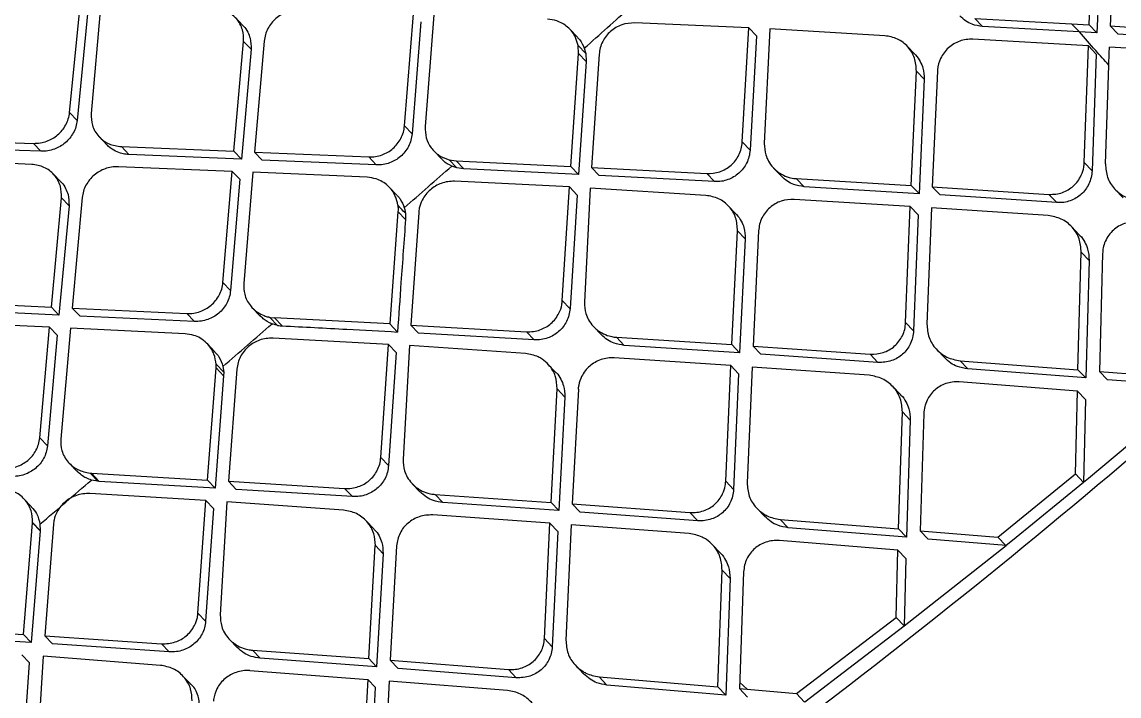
# Model space of a CAD drawing. Extents: x 832 to 912, y 781 to 934.
# Drawn here: x 898.583 to 900.216, y 807.597 to 808.6 of the extents above; entities that cross this region are included whole.
import ezdxf

# ---------------------------------------------------------------- set-up
doc = ezdxf.new("R2010")
doc.units = 0
doc.header["$MEASUREMENT"] = 0
doc.layers.add('1', color=4, linetype='Continuous')

# ---------------------------------------------------------------- blocks, each defined once
blk = doc.blocks.new('2026 SOVEREIGN HL')
at = {"layer": '1', "color": 3, "linetype": 'Continuous', "lineweight": 25}
for p, q in [((68.4425, 11.5015), (68.4495, 11.6726)), ((68.4806, 11.6727), (68.4738, 11.4996)), ((68.461, 11.6605), (68.4541, 11.4893)), ((66.9248, 11.3708), (66.9408, 11.5342)), ((66.9712, 11.5333), (66.957, 11.3691)), ((66.952, 11.5225), (66.936, 11.359)), ((67.4233, 11.351), (67.4365, 11.5175)), ((67.4671, 11.5163), (67.4542, 11.3497)), ((67.1827, 11.5003), (67.1715, 11.5121)), ((67.4478, 11.5056), (67.4347, 11.3392)), ((67.936, 11.4967), (67.766, 11.5043)), ((68.2722, 11.5109), (68.2837, 11.4988)), ((68.2722, 11.5109), (68.4164, 11.5029)), ((68.4277, 11.4908), (68.2837, 11.4988)), ((68.4164, 11.5029), (68.428, 11.4908)), ((68.4164, 11.5029), (68.4425, 11.5015)), ((68.4541, 11.4893), (68.4425, 11.5015)), ((68.4738, 11.4996), (68.6465, 11.4892)), ((68.4738, 11.4996), (68.4854, 11.4874)), ((67.6806, 11.483), (67.6692, 11.4949)), ((67.9261, 11.3269), (67.936, 11.4967)), ((67.9474, 11.4848), (67.936, 11.4967)), ((67.9474, 11.4848), (67.9376, 11.3148)), ((67.9669, 11.4953), (67.9589, 11.3246)), ((68.1382, 11.4851), (67.9669, 11.4953)), ((68.4541, 11.4893), (68.4279, 11.4908)), ((68.6583, 11.4769), (68.4854, 11.4874)), ((67.1694, 11.3131), (67.1837, 11.4767)), ((67.195, 11.4649), (67.1807, 11.3013)), ((67.1837, 11.4767), (67.195, 11.4649)), ((67.2145, 11.4771), (67.2002, 11.3119)), ((67.6822, 11.4587), (67.6816, 11.4705)), ((67.6816, 11.4705), (67.693, 11.4586)), ((67.6909, 11.4664), (67.693, 11.4586)), ((68.183, 11.4576), (68.1714, 11.4697)), ((68.4413, 11.47), (68.2691, 11.4798)), ((68.435, 11.2963), (68.4413, 11.47)), ((68.4413, 11.47), (68.4529, 11.4578)), ((68.6456, 11.4574), (68.4726, 11.4681)), ((67.6707, 11.2905), (67.6822, 11.4587)), ((67.6822, 11.4587), (67.6936, 11.4468)), ((67.693, 11.4586), (67.6936, 11.4468)), ((67.713, 11.4574), (67.7018, 11.289)), ((68.4529, 11.4578), (68.4467, 11.284)), ((67.6936, 11.4468), (67.6822, 11.2786)), ((68.1776, 11.2621), (68.1853, 11.4325)), ((68.1853, 11.4325), (68.1969, 11.4204)), ((68.2166, 11.4324), (68.209, 11.2602)), ((68.4666, 11.2942), (68.4716, 11.4407)), ((68.1969, 11.4204), (68.1892, 11.2499)), ((66.9248, 11.3708), (66.936, 11.359)), ((67.4233, 11.351), (67.4347, 11.3392)), ((66.9691, 11.3343), (66.9804, 11.3225)), ((66.7024, 11.3308), (66.8709, 11.3248)), ((66.8822, 11.313), (66.7136, 11.319)), ((66.8709, 11.3248), (66.8821, 11.313)), ((67.0018, 11.3199), (67.1694, 11.3131)), ((67.0018, 11.3199), (67.013, 11.3081)), ((67.9261, 11.3269), (67.9376, 11.3148)), ((66.8684, 11.2935), (66.6994, 11.3013)), ((67.1807, 11.3013), (67.013, 11.3081)), ((67.1694, 11.3131), (67.1807, 11.3013)), ((67.2002, 11.3119), (67.37, 11.3046)), ((67.2002, 11.3119), (67.2115, 11.3)), ((67.3813, 11.2927), (67.37, 11.3046)), ((67.467, 11.3136), (67.4784, 11.3017)), ((67.1668, 11.2831), (66.9974, 11.2901)), ((67.3813, 11.2927), (67.2115, 11.3)), ((67.49, 11.3002), (67.5001, 11.2987)), ((67.49, 11.3002), (67.5014, 11.2883)), ((67.5014, 11.2883), (67.4936, 11.291)), ((67.5001, 11.2987), (67.6707, 11.2905)), ((67.5001, 11.2987), (67.5115, 11.2868)), ((67.5115, 11.2868), (67.5014, 11.2883)), ((67.6822, 11.2786), (67.5115, 11.2868)), ((67.6707, 11.2905), (67.6822, 11.2786)), ((67.7018, 11.289), (67.8732, 11.2799)), ((67.7018, 11.289), (67.7132, 11.277)), ((67.9727, 11.288), (67.9843, 11.2759)), ((68.435, 11.2963), (68.4467, 11.284)), ((66.9118, 11.2674), (66.9005, 11.2792)), ((67.153, 11.1174), (67.1668, 11.2831)), ((67.1782, 11.2713), (67.1643, 11.1056)), ((67.1668, 11.2831), (67.1782, 11.2713)), ((67.1977, 11.2818), (67.184, 11.1159)), ((67.3676, 11.2743), (67.1977, 11.2818)), ((67.8847, 11.2679), (67.7132, 11.277)), ((67.8732, 11.2799), (67.8847, 11.2679)), ((68.0065, 11.2724), (68.1776, 11.2621)), ((68.0065, 11.2724), (68.0181, 11.2603)), ((67.4121, 11.2476), (67.4007, 11.2595)), ((67.6687, 11.2599), (67.4979, 11.2683)), ((67.6581, 11.0908), (67.6687, 11.2599)), ((67.6687, 11.2599), (67.6802, 11.2479)), ((67.6998, 11.2583), (67.6911, 11.0884)), ((67.8719, 11.2473), (67.6998, 11.2583)), ((68.1892, 11.2499), (68.0181, 11.2603)), ((68.1892, 11.25), (68.1776, 11.2621)), ((68.209, 11.2602), (68.3826, 11.2489)), ((68.209, 11.2602), (68.2207, 11.248)), ((68.4813, 11.2561), (68.4931, 11.2438)), ((66.8976, 11.0811), (66.9127, 11.2438)), ((66.9127, 11.2438), (66.9239, 11.232)), ((66.9436, 11.2441), (66.9286, 11.0796)), ((67.6802, 11.2479), (67.6697, 11.0787)), ((68.1762, 11.2308), (68.0033, 11.2414)), ((68.3943, 11.2366), (68.2207, 11.248)), ((68.3943, 11.2366), (68.3826, 11.2489)), ((66.9239, 11.232), (66.9089, 11.0692)), ((67.4136, 11.2233), (67.4014, 11.0559)), ((67.4249, 11.2114), (67.4136, 11.2233)), ((67.4247, 11.2207), (67.4249, 11.2114)), ((67.4446, 11.2218), (67.4326, 11.0542)), ((67.9167, 11.2197), (67.9052, 11.2318)), ((68.1693, 11.0579), (68.1762, 11.2308)), ((68.1879, 11.2186), (68.1762, 11.2308)), ((68.2077, 11.2288), (68.201, 11.0556)), ((68.3815, 11.2173), (68.2077, 11.2288)), ((68.1879, 11.2186), (68.181, 11.0456)), ((67.9105, 11.0251), (67.919, 11.1947)), ((67.919, 11.1947), (67.9305, 11.1826)), ((67.9504, 11.1945), (67.9421, 11.023)), ((68.4277, 11.1887), (68.416, 11.201)), ((67.9305, 11.1826), (67.9222, 11.0129)), ((68.4258, 10.9878), (68.4307, 11.1629)), ((68.4307, 11.1629), (68.4425, 11.1505)), ((68.4625, 11.1606), (68.4578, 10.9853)), ((68.4425, 11.1505), (68.4377, 10.9754)), ((67.153, 11.1174), (67.1643, 11.1056)), ((67.6581, 11.0908), (67.6696, 11.0787)), ((66.7292, 11.0886), (66.8976, 11.0811)), ((66.9089, 11.0692), (66.7404, 11.0768)), ((66.8976, 11.0811), (66.9089, 11.0692)), ((66.9286, 11.0796), (66.9399, 11.0678)), ((66.9286, 11.0796), (67.0991, 11.0715)), ((67.1967, 11.0799), (67.2081, 11.068)), ((66.8949, 11.0512), (66.7247, 11.059)), ((67.1105, 11.0596), (66.9399, 11.0677)), ((67.0991, 11.0714), (67.1105, 11.0596)), ((67.223, 11.0657), (67.23, 11.0649)), ((67.223, 11.0657), (67.2344, 11.0538)), ((67.4014, 11.0559), (67.23, 11.0649)), ((67.23, 11.0649), (67.2414, 11.053)), ((68.1693, 11.0579), (68.181, 11.0456)), ((66.8803, 10.8862), (66.8949, 11.0512)), ((66.8949, 11.0512), (66.9062, 11.0393)), ((66.9259, 11.0497), (66.9115, 10.8845)), ((67.0967, 11.0413), (66.9259, 11.0497)), ((67.4014, 11.0559), (67.4128, 11.0439)), ((67.4326, 11.0542), (67.6048, 11.0443)), ((67.4326, 11.0542), (67.4441, 11.0422)), ((67.6163, 11.0322), (67.444, 11.0422)), ((67.6048, 11.0443), (67.6163, 11.0322)), ((67.7048, 11.0519), (67.7164, 11.0398)), ((66.9062, 11.0393), (66.8917, 10.8743)), ((67.1412, 11.0144), (67.1299, 11.0264)), ((67.3993, 11.0254), (67.2276, 11.0347)), ((67.388, 10.8569), (67.3993, 11.0254)), ((67.4107, 11.0134), (67.3993, 11.0254)), ((67.7387, 11.0361), (67.9105, 11.0251)), ((67.7387, 11.0361), (67.7503, 11.024)), ((67.9222, 11.0129), (67.7503, 11.024)), ((67.9105, 11.0251), (67.9221, 11.0129)), ((67.4107, 11.0134), (67.3995, 10.8449)), ((67.4305, 11.0236), (67.4211, 10.8544)), ((67.6033, 11.0118), (67.4305, 11.0236)), ((67.9421, 11.023), (68.1164, 11.0109)), ((67.9421, 11.023), (67.9537, 11.0108)), ((68.1281, 10.9986), (67.9537, 11.0108)), ((68.1164, 11.0109), (68.1281, 10.9986)), ((68.2156, 11.0177), (68.2274, 11.0054)), ((67.1428, 10.9959), (67.1542, 10.984)), ((67.153, 10.9926), (67.1542, 10.984)), ((67.6483, 10.9841), (67.6367, 10.9962)), ((67.9091, 10.9939), (67.7354, 11.0053)), ((67.9014, 10.8217), (67.9091, 10.9939)), ((67.9091, 10.9939), (67.9207, 10.9817)), ((67.9407, 10.9917), (67.9333, 10.8193)), ((68.1152, 10.9795), (67.9407, 10.9917)), ((68.2503, 11.0012), (68.4258, 10.9878)), ((68.262, 10.9889), (68.2503, 11.0012)), ((67.1298, 10.8235), (67.1427, 10.9903)), ((67.1541, 10.9784), (67.1413, 10.8115)), ((67.1427, 10.9903), (67.1541, 10.9784)), ((67.1542, 10.984), (67.1541, 10.9784)), ((67.1738, 10.9886), (67.1612, 10.8216)), ((67.9207, 10.9817), (67.9132, 10.8094)), ((68.4377, 10.9754), (68.262, 10.9889)), ((68.4258, 10.9878), (68.4376, 10.9754)), ((68.4578, 10.9853), (68.5896, 10.9747)), ((68.4578, 10.9853), (68.4696, 10.9729)), ((67.6414, 10.7902), (67.6505, 10.9592)), ((67.6505, 10.9592), (67.662, 10.947)), ((67.6821, 10.9588), (67.6731, 10.788)), ((68.1615, 10.9507), (68.1498, 10.963)), ((68.425, 10.956), (68.2492, 10.9696)), ((68.6016, 10.9622), (68.4696, 10.9729)), ((67.662, 10.947), (67.653, 10.778)), ((68.4221, 10.8325), (68.425, 10.956)), ((68.425, 10.956), (68.4369, 10.9435)), ((68.4369, 10.9435), (68.434, 10.8197)), ((68.1588, 10.7507), (68.1645, 10.925)), ((68.1645, 10.925), (68.1762, 10.9127)), ((68.1762, 10.9127), (68.1707, 10.7383)), ((68.1963, 10.9226), (68.1909, 10.748)), ((68.5589, 10.9245), (68.4414, 10.8255)), ((66.8803, 10.8862), (66.8917, 10.8743)), ((66.9242, 10.8486), (66.9356, 10.8367)), ((67.388, 10.8569), (67.3995, 10.8449)), ((66.9552, 10.8336), (66.9576, 10.8335)), ((66.9552, 10.8336), (66.9666, 10.8217)), ((66.9576, 10.8335), (67.1298, 10.8235)), ((66.9576, 10.8335), (66.969, 10.8215)), ((68.3066, 10.7383), (68.4221, 10.8325)), ((68.434, 10.82), (68.4221, 10.8325)), ((66.9666, 10.8217), (66.9574, 10.8235)), ((66.969, 10.8215), (66.9666, 10.8217)), ((67.1413, 10.8115), (66.969, 10.8215)), ((67.1298, 10.8235), (67.1413, 10.8115)), ((67.1612, 10.8216), (67.3342, 10.8109)), ((67.1612, 10.8216), (67.1727, 10.8096)), ((67.4348, 10.8179), (67.4463, 10.8058)), ((67.9014, 10.8217), (67.9131, 10.8094)), ((68.434, 10.8198), (68.3284, 10.7335)), ((68.4414, 10.8255), (68.4342, 10.8196)), ((66.8682, 10.7837), (66.8568, 10.7956)), ((67.1276, 10.7931), (66.9551, 10.8033)), ((67.3458, 10.7988), (67.1727, 10.8096)), ((67.3342, 10.8109), (67.3458, 10.7988)), ((67.4688, 10.8021), (67.6414, 10.7902)), ((67.4688, 10.8021), (67.4804, 10.79)), ((67.1157, 10.6253), (67.1276, 10.7931)), ((67.1391, 10.7811), (67.1273, 10.6133)), ((67.1276, 10.7931), (67.1391, 10.7811)), ((67.159, 10.7912), (67.149, 10.6226)), ((67.3327, 10.7786), (67.159, 10.7912)), ((67.653, 10.778), (67.4804, 10.79)), ((67.6414, 10.7902), (67.653, 10.778)), ((67.6731, 10.788), (67.8481, 10.7751)), ((67.6731, 10.788), (67.6847, 10.7758)), ((67.9478, 10.7814), (67.9596, 10.7691)), ((67.3777, 10.7507), (67.3662, 10.7628)), ((67.6398, 10.7592), (67.4653, 10.7714)), ((67.8599, 10.7628), (67.6847, 10.7758)), ((67.8599, 10.7629), (67.8481, 10.7751)), ((67.9826, 10.7648), (68.1588, 10.7507)), ((67.9826, 10.7648), (67.9944, 10.7525)), ((66.8561, 10.5934), (66.8696, 10.7596)), ((66.881, 10.7476), (66.8676, 10.5814)), ((66.8696, 10.7602), (66.881, 10.7482)), ((66.881, 10.7476), (66.8696, 10.7596)), ((66.8807, 10.7576), (66.881, 10.7482)), ((66.9009, 10.7578), (66.8877, 10.5914)), ((67.6316, 10.5876), (67.6398, 10.7592)), ((67.6398, 10.7592), (67.6514, 10.7469)), ((67.6514, 10.7469), (67.6433, 10.5753)), ((67.6715, 10.7569), (67.6635, 10.585)), ((67.8468, 10.7438), (67.6715, 10.7569)), ((68.1707, 10.7383), (67.9944, 10.7525)), ((68.1588, 10.7507), (68.1707, 10.7383)), ((68.1909, 10.748), (68.3066, 10.7383)), ((68.1909, 10.748), (68.2028, 10.7356)), ((68.1579, 10.7189), (67.9814, 10.7333)), ((68.3189, 10.7258), (68.2028, 10.7356)), ((68.3066, 10.7383), (68.3186, 10.7258)), ((68.3284, 10.7335), (68.3189, 10.7258)), ((67.3702, 10.5575), (67.3798, 10.7258)), ((67.3799, 10.7258), (67.3914, 10.7137)), ((67.3914, 10.7137), (67.3818, 10.5453)), ((67.4116, 10.7253), (67.402, 10.5551)), ((67.8933, 10.7149), (67.8815, 10.7273)), ((68.1551, 10.6186), (68.1579, 10.7189)), ((68.1579, 10.7189), (68.1698, 10.7065)), ((68.319, 10.7255), (68.1672, 10.6056)), ((68.1698, 10.7065), (68.1671, 10.6057)), ((67.8899, 10.5156), (67.8961, 10.6893)), ((67.8961, 10.6893), (67.9079, 10.677)), ((67.9281, 10.6867), (67.9222, 10.5128)), ((67.9079, 10.677), (67.9018, 10.5031)), ((67.1157, 10.6253), (67.1273, 10.6133)), ((68.0068, 10.5054), (68.1551, 10.6186)), ((68.1551, 10.6186), (68.1671, 10.6061)), ((66.6867, 10.6041), (66.8561, 10.5934)), ((68.167, 10.6058), (68.019, 10.4929)), ((66.8676, 10.5814), (66.6981, 10.5921)), ((66.8561, 10.5934), (66.8676, 10.5814)), ((66.8877, 10.5914), (67.0616, 10.5797)), ((66.8877, 10.5914), (66.8991, 10.5794)), ((67.1626, 10.5862), (67.1742, 10.5741)), ((67.6316, 10.5876), (67.6433, 10.5753)), ((67.0731, 10.5676), (66.8991, 10.5794)), ((67.0616, 10.5797), (67.0731, 10.5676)), ((67.1968, 10.5702), (67.3702, 10.5575)), ((67.1968, 10.5702), (67.2084, 10.5581)), ((66.853, 10.3838), (66.8653, 10.5511)), ((66.8538, 10.5632), (66.8653, 10.5511)), ((66.8853, 10.5611), (66.8749, 10.393)), ((67.0599, 10.5475), (66.8853, 10.5611)), ((67.3818, 10.5453), (67.2084, 10.5581)), ((67.3702, 10.5575), (67.3818, 10.5453)), ((67.402, 10.5551), (67.5779, 10.5414)), ((67.402, 10.5551), (67.4137, 10.5429)), ((67.1932, 10.5396), (67.3685, 10.5265)), ((67.5896, 10.5291), (67.4137, 10.5429)), ((67.5779, 10.5414), (67.5896, 10.5291)), ((67.6781, 10.5472), (67.6898, 10.5348)), ((67.1051, 10.5195), (67.0935, 10.5316)), ((67.3685, 10.5265), (67.3597, 10.3555)), ((67.3685, 10.5265), (67.3802, 10.5143)), ((67.4004, 10.5241), (67.3919, 10.3528)), ((67.5765, 10.5102), (67.4004, 10.5241)), ((67.7129, 10.5305), (67.8899, 10.5156)), ((67.7247, 10.5181), (67.7129, 10.5305)), ((67.9018, 10.5031), (67.7247, 10.5181)), ((67.9335, 10.5122), (67.9225, 10.5219)), ((67.3715, 10.3432), (67.3802, 10.5143)), ((67.8899, 10.5156), (67.9018, 10.5032)), ((67.9222, 10.5128), (68.0068, 10.5054)), ((67.9222, 10.5128), (67.934, 10.5003)), ((68.0187, 10.4929), (68.0068, 10.5054))]:
    blk.add_line(p, q, dxfattribs=at)
for points, knots in [([(69.641, 17.6616), (69.4833, 17.5178), (69.1657, 17.2279), (68.7018, 16.8035), (68.2618, 16.4006), (67.8608, 16.0334), (67.4617, 15.6678), (67.0552, 15.2956), (66.6322, 14.9086), (66.2807, 14.5874), (65.9979, 14.3293), (65.7814, 14.1317), (65.5638, 13.9332), (65.334, 13.7237), (65.0805, 13.4927), (64.7963, 13.2339), (64.4693, 12.9363), (64.0973, 12.5978), (63.6781, 12.2164), (63.2219, 11.801), (62.7439, 11.3655), (62.4182, 11.0681), (62.2568, 10.9207)], [0, 0, 0, 0, 0.064054, 0.129032, 0.188708, 0.243101, 0.2922, 0.351151, 0.408466, 0.464244, 0.494021, 0.523341, 0.552204, 0.582375, 0.616658, 0.65509, 0.697674, 0.749316, 0.805991, 0.867686, 0.93442, 1, 1, 1, 1]), ([(70.7398, 13.4234), (70.5992, 13.2137), (70.3179, 12.7942), (69.8467, 12.2), (69.3413, 11.6351), (68.7988, 11.1052), (68.2213, 10.6135), (67.6123, 10.1617), (66.9773, 9.7465), (66.5338, 9.504), (66.312, 9.3828)], [0, 0, 0, 0, 0.1250008, 0.2500011, 0.3750032, 0.4999972, 0.6249912, 0.7499939, 0.8749964, 1, 1, 1, 1]), ([(71.4977, 13.2304), (71.3728, 13.0345), (71.1231, 12.6428), (70.7096, 12.0815), (70.2695, 11.5426), (69.8013, 11.0304), (69.3045, 10.5492), (68.7798, 10.0988), (68.2276, 9.679), (67.6507, 9.2899), (67.0541, 8.9285), (66.6412, 8.7147), (66.4347, 8.6078)], [0, 0, 0, 0, 0.100345, 0.20059, 0.300906, 0.400756, 0.500092, 0.599382, 0.699069, 0.799349, 0.899659, 1, 1, 1, 1]), ([(71.5122, 13.221), (71.5035, 13.2073), (71.4807, 13.1713), (71.4393, 13.1058), (71.3912, 13.0297), (71.3437, 12.9553), (71.3026, 12.892), (71.2631, 12.8324), (71.2227, 12.7724), (71.149, 12.6639), (71.042, 12.5107), (70.8633, 12.2638), (70.6395, 11.9711), (70.3496, 11.6171), (70.0306, 11.2549), (69.6793, 10.8891), (69.2812, 10.5095), (68.8279, 10.119), (68.3151, 9.7236), (67.8394, 9.3953), (67.4115, 9.1254), (67.1357, 8.9636), (66.9539, 8.8617), (66.8689, 8.8148), (66.7831, 8.7684), (66.6996, 8.724), (66.6137, 8.679), (66.5288, 8.636), (66.4699, 8.6061), (66.4426, 8.5923)], [0, 0, 0, 0, 0.007015, 0.018363, 0.033423, 0.04585, 0.056436, 0.065972, 0.076734, 0.087612, 0.122549, 0.157338, 0.219068, 0.281467, 0.354683, 0.427219, 0.500115, 0.591822, 0.685047, 0.779145, 0.840884, 0.903128, 0.916964, 0.930722, 0.945004, 0.958992, 0.971501, 0.986828, 1, 1, 1, 1]), ([(72.0759, 13.081), (71.9407, 12.8673), (71.6702, 12.4398), (71.2248, 11.8251), (70.749, 11.236), (70.2414, 10.6776), (69.7037, 10.1509), (69.1327, 9.6593), (68.5309, 9.2014), (67.9016, 8.7782), (67.2507, 8.3863), (66.8005, 8.1549), (66.5754, 8.0391)], [0, 0, 0, 0, 0.100262, 0.200594, 0.300842, 0.400493, 0.499762, 0.599107, 0.699009, 0.799378, 0.89967, 1, 1, 1, 1]), ([(72.6989, 12.8401), (72.5434, 12.6155), (72.2326, 12.1668), (71.7256, 11.524), (71.1904, 10.905), (70.6253, 10.3123), (70.0659, 9.7781), (69.5193, 9.2983), (68.9899, 8.8688), (68.4432, 8.46), (67.8795, 8.0739), (67.3016, 7.7084), (66.9039, 7.4857), (66.7051, 7.3744)], [0, 0, 0, 0, 0.1000688, 0.1999125, 0.299747, 0.3997862, 0.4998265, 0.5830233, 0.6662203, 0.7495516, 0.8330446, 0.9165067, 1, 1, 1, 1]), ([(66.7444, 7.304), (66.8243, 7.3478), (66.9726, 7.429), (67.1755, 7.5462), (67.3443, 7.6461), (67.4814, 7.7294), (67.7049, 7.8677), (68.1391, 8.1473), (68.7505, 8.5777), (69.4223, 9.1038), (70.0119, 9.6127), (70.5488, 10.1186), (71.0358, 10.6161), (71.4152, 11.0365), (71.6965, 11.367), (71.8827, 11.5937), (72.0253, 11.7735), (72.135, 11.9151), (72.2256, 12.0339), (72.3357, 12.1814), (72.4646, 12.3584), (72.6119, 12.5659), (72.7136, 12.7161), (72.7679, 12.7962)], [0, 0, 0, 0, 0.0332022, 0.0616214, 0.0854568, 0.1046896, 0.1201128, 0.181265, 0.29293, 0.3925487, 0.4921817, 0.5767546, 0.661373, 0.7459153, 0.7831098, 0.819609, 0.8528305, 0.8667665, 0.8848982, 0.9072637, 0.9338682, 0.9647159, 1, 1, 1, 1]), ([(72.5834, 12.4233), (72.5348, 12.3525), (72.4339, 12.2053), (72.2722, 11.9788), (72.106, 11.753), (71.9366, 11.5305), (71.7646, 11.3113), (71.5909, 11.0969), (71.4137, 10.8848), (71.2334, 10.6751), (71.0365, 10.4533), (70.8231, 10.2205), (70.5926, 9.9776), (70.3239, 9.7047), (70.0292, 9.4181), (69.7016, 9.114), (69.3778, 8.8274), (69.0369, 8.5396), (68.7016, 8.2698), (68.3478, 7.9991), (68.0015, 7.7461), (67.7616, 7.5819), (67.6486, 7.5046)], [0, 0, 0, 0, 0.036734, 0.076419, 0.119089, 0.156739, 0.19611, 0.238364, 0.274817, 0.31441, 0.356727, 0.401777, 0.449563, 0.500076, 0.565661, 0.625525, 0.691376, 0.750725, 0.816479, 0.875549, 0.941413, 1, 1, 1, 1]), ([(67.1837, 11.4767), (67.1836, 11.4825), (67.1835, 11.4917), (67.1785, 11.5031), (67.1712, 11.5135), (67.1583, 11.5234), (67.1457, 11.5254), (67.1394, 11.5264)], [0, 0, 0, 0, 0.2294, 0.360157, 0.501415, 0.750982, 1, 1, 1, 1]), ([(67.2678, 11.5236), (67.2645, 11.5235), (67.2578, 11.5234), (67.2453, 11.5199), (67.2339, 11.5133), (67.225, 11.504), (67.2197, 11.4958), (67.2159, 11.4868), (67.2149, 11.4804), (67.2145, 11.4771)], [0, 0, 0, 0, 0.132985, 0.260489, 0.498731, 0.620924, 0.744969, 0.871205, 1, 1, 1, 1]), ([(67.6909, 11.4664), (67.7024, 11.4766), (67.7253, 11.4971), (67.7483, 11.5177), (67.7598, 11.5279)], [0, 0, 0, 0, 0.500005, 1, 1, 1, 1]), ([(68.2837, 11.4988), (68.2784, 11.4996), (68.2695, 11.501), (68.2581, 11.5069), (68.2528, 11.5119), (68.2501, 11.5145)], [0, 0, 0, 0, 0.418473, 0.699902, 1, 1, 1, 1]), ([(67.1826, 11.5002), (67.183, 11.4999), (67.1861, 11.4973), (67.1899, 11.4908), (67.1948, 11.4795), (67.1949, 11.4705), (67.195, 11.4649)], [0, 0, 0, 0, 0.036012, 0.321478, 0.577463, 1, 1, 1, 1]), ([(67.6816, 11.4705), (67.6805, 11.4746), (67.6778, 11.4852), (67.667, 11.4987), (67.6518, 11.5077), (67.6409, 11.5091), (67.6363, 11.5097)], [0, 0, 0, 0, 0.1976171, 0.500368, 0.7895554, 1, 1, 1, 1]), ([(67.766, 11.5043), (67.7595, 11.5039), (67.7497, 11.5033), (67.7378, 11.4975), (67.7299, 11.4918), (67.7232, 11.4847), (67.718, 11.4764), (67.7143, 11.4672), (67.7135, 11.4607), (67.713, 11.4574)], [0, 0, 0, 0, 0.249934, 0.375673, 0.499281, 0.620219, 0.74371, 0.870172, 1, 1, 1, 1]), ([(67.6803, 11.4827), (67.6816, 11.4815), (67.6865, 11.477), (67.6891, 11.4708), (67.6909, 11.4664)], [0, 0, 0, 0, 0.278724, 1, 1, 1, 1]), ([(68.1853, 11.4325), (68.1849, 11.4391), (68.184, 11.4524), (68.1734, 11.4693), (68.1578, 11.4816), (68.1447, 11.484), (68.1382, 11.4851)], [0, 0, 0, 0, 0.248925, 0.50016, 0.751214, 1, 1, 1, 1]), ([(68.4716, 11.4413), (68.4651, 11.4486), (68.4505, 11.4651), (68.436, 11.4815), (68.4279, 11.4907)], [0, 0, 0, 0, 0.4440606, 1, 1, 1, 1]), ([(68.2691, 11.4798), (68.2658, 11.4798), (68.2593, 11.4798), (68.2497, 11.4774), (68.2408, 11.4732), (68.2328, 11.4673), (68.2261, 11.46), (68.2198, 11.4491), (68.2165, 11.4397), (68.2166, 11.4331), (68.2166, 11.4324)], [0, 0, 0, 0, 0.127043, 0.252363, 0.376457, 0.499913, 0.624066, 0.7497, 0.973828, 1, 1, 1, 1]), ([(68.4716, 11.4407), (68.4718, 11.4458), (68.4721, 11.4549), (68.4725, 11.4641), (68.4726, 11.4681)], [0, 0, 0, 0, 0.559971, 1, 1, 1, 1]), ([(68.1829, 11.4575), (68.1833, 11.4572), (68.1867, 11.4542), (68.1909, 11.4472), (68.1962, 11.4352), (68.1966, 11.426), (68.1969, 11.4204)], [0, 0, 0, 0, 0.036981, 0.336999, 0.597672, 1, 1, 1, 1]), ([(66.8709, 11.3248), (66.8744, 11.3249), (66.8811, 11.325), (66.8937, 11.3285), (66.905, 11.335), (66.9139, 11.3441), (66.9193, 11.3522), (66.9233, 11.3612), (66.9243, 11.3676), (66.9248, 11.3708)], [0, 0, 0, 0, 0.135082, 0.263309, 0.499028, 0.621023, 0.745089, 0.87128, 1, 1, 1, 1]), ([(66.957, 11.3691), (66.9571, 11.3632), (66.9573, 11.354), (66.9624, 11.3427), (66.9698, 11.3325), (66.9828, 11.3227), (66.9955, 11.3208), (67.0018, 11.3199)], [0, 0, 0, 0, 0.232799, 0.362711, 0.501402, 0.750873, 1, 1, 1, 1]), ([(66.936, 11.359), (66.9355, 11.3558), (66.9345, 11.3494), (66.9306, 11.3404), (66.9252, 11.3323), (66.9163, 11.3232), (66.9049, 11.3167), (66.8923, 11.3133), (66.8856, 11.3131), (66.8822, 11.313)], [0, 0, 0, 0, 0.128766, 0.25503, 0.379086, 0.501347, 0.736875, 0.865044, 1, 1, 1, 1]), ([(67.37, 11.3046), (67.3734, 11.3046), (67.3801, 11.3047), (67.3927, 11.3081), (67.4041, 11.3147), (67.4129, 11.3239), (67.4182, 11.3321), (67.422, 11.3413), (67.4229, 11.3478), (67.4233, 11.351)], [0, 0, 0, 0, 0.133935, 0.261723, 0.498976, 0.61983, 0.743402, 0.87001, 1, 1, 1, 1]), ([(67.4347, 11.3392), (67.4342, 11.3359), (67.4333, 11.3294), (67.4295, 11.3202), (67.4242, 11.312), (67.4154, 11.3028), (67.404, 11.2962), (67.3914, 11.2928), (67.3847, 11.2927), (67.3813, 11.2927)], [0, 0, 0, 0, 0.130163, 0.256867, 0.380504, 0.501598, 0.738598, 0.866253, 1, 1, 1, 1]), ([(67.4542, 11.3497), (67.4543, 11.3441), (67.4546, 11.3328), (67.4623, 11.3179), (67.4742, 11.3059), (67.4847, 11.3021), (67.49, 11.3002)], [0, 0, 0, 0, 0.248243, 0.498776, 0.750174, 1, 1, 1, 1]), ([(67.013, 11.3081), (67.0115, 11.3082), (67.0073, 11.3085), (66.9996, 11.3102), (66.9896, 11.3143), (66.9837, 11.3196), (66.9805, 11.3226)], [0, 0, 0, 0, 0.122635, 0.334374, 0.634961, 1, 1, 1, 1]), ([(67.8732, 11.2799), (67.8798, 11.2802), (67.8896, 11.2808), (67.9016, 11.2864), (67.9095, 11.2921), (67.9162, 11.2993), (67.9213, 11.3075), (67.925, 11.3169), (67.9257, 11.3235), (67.9261, 11.3269)], [0, 0, 0, 0, 0.250314, 0.376123, 0.499384, 0.61895, 0.741876, 0.868737, 1, 1, 1, 1]), ([(67.9589, 11.3246), (67.9592, 11.3189), (67.9598, 11.3096), (67.9651, 11.2977), (67.9725, 11.2873), (67.983, 11.2789), (67.9948, 11.2741), (68.0026, 11.2724), (68.0062, 11.2724), (68.0065, 11.2724)], [0, 0, 0, 0, 0.214908, 0.348608, 0.499681, 0.70722, 0.859883, 0.985522, 1, 1, 1, 1]), ([(67.4936, 11.291), (67.4891, 11.2932), (67.4833, 11.2961), (67.4795, 11.3009), (67.4787, 11.302)], [0, 0, 0, 0, 0.78647, 1, 1, 1, 1]), ([(67.9376, 11.3148), (67.9373, 11.3114), (67.9365, 11.3048), (67.9329, 11.2955), (67.9277, 11.2872), (67.919, 11.2779), (67.9076, 11.2712), (67.8949, 11.2679), (67.8882, 11.2679), (67.8847, 11.2679)], [0, 0, 0, 0, 0.131254, 0.258084, 0.380952, 0.500497, 0.738841, 0.866498, 1, 1, 1, 1]), ([(66.9127, 11.2438), (66.9126, 11.2497), (66.9125, 11.2588), (66.9075, 11.2702), (66.9002, 11.2806), (66.8873, 11.2905), (66.8747, 11.2925), (66.8684, 11.2935)], [0, 0, 0, 0, 0.231512, 0.36178, 0.501525, 0.750974, 1, 1, 1, 1]), ([(66.9974, 11.2901), (66.994, 11.29), (66.9873, 11.2899), (66.9747, 11.2865), (66.9633, 11.28), (66.9543, 11.2708), (66.9489, 11.2627), (66.945, 11.2536), (66.9441, 11.2473), (66.9436, 11.2441)], [0, 0, 0, 0, 0.133909, 0.261658, 0.498548, 0.621617, 0.745966, 0.871982, 1, 1, 1, 1]), ([(67.423, 11.2288), (67.4348, 11.2392), (67.4583, 11.2599), (67.4818, 11.2807), (67.4936, 11.291)], [0, 0, 0, 0, 0.500031, 1, 1, 1, 1]), ([(68.3826, 11.2489), (68.386, 11.2489), (68.3928, 11.2488), (68.4026, 11.2513), (68.4115, 11.2554), (68.4193, 11.2612), (68.4259, 11.2685), (68.4313, 11.278), (68.4346, 11.2874), (68.4349, 11.294), (68.435, 11.2963)], [0, 0, 0, 0, 0.133044, 0.260351, 0.382486, 0.500047, 0.62355, 0.749208, 0.913316, 1, 1, 1, 1]), ([(68.4666, 11.2942), (68.4672, 11.2874), (68.4683, 11.2737), (68.4796, 11.2564), (68.4957, 11.2436), (68.5092, 11.241), (68.5159, 11.2398)], [0, 0, 0, 0, 0.248488, 0.50009, 0.751508, 1, 1, 1, 1]), ([(67.4134, 11.2326), (67.4124, 11.2372), (67.41, 11.2483), (67.3991, 11.2628), (67.3836, 11.2722), (67.3722, 11.2737), (67.3676, 11.2743)], [0, 0, 0, 0, 0.207493, 0.500079, 0.798401, 1, 1, 1, 1]), ([(68.0181, 11.2603), (68.0129, 11.2611), (68.0041, 11.2624), (67.9926, 11.2683), (67.9872, 11.2733), (67.9843, 11.276)], [0, 0, 0, 0, 0.406661, 0.6894, 1, 1, 1, 1]), ([(68.4468, 11.284), (68.4464, 11.2806), (68.4458, 11.2738), (68.4423, 11.2643), (68.4373, 11.2559), (68.4309, 11.2488), (68.4232, 11.2432), (68.4143, 11.239), (68.4045, 11.2365), (68.3977, 11.2366), (68.3943, 11.2366)], [0, 0, 0, 0, 0.132418, 0.25953, 0.38192, 0.500251, 0.617731, 0.739772, 0.867003, 1, 1, 1, 1]), ([(66.9116, 11.2672), (66.912, 11.267), (66.9151, 11.2645), (66.9188, 11.258), (66.9238, 11.2467), (66.9239, 11.2377), (66.9239, 11.232)], [0, 0, 0, 0, 0.034563, 0.316, 0.570902, 1, 1, 1, 1]), ([(67.4979, 11.2683), (67.4945, 11.2683), (67.4878, 11.2682), (67.4751, 11.2648), (67.4637, 11.2582), (67.4547, 11.2488), (67.4489, 11.2395), (67.4453, 11.2304), (67.4447, 11.224), (67.4446, 11.2218)], [0, 0, 0, 0, 0.133119, 0.260712, 0.49943, 0.62428, 0.74945, 0.916396, 1, 1, 1, 1]), ([(67.4119, 11.2474), (67.4125, 11.247), (67.4143, 11.2454), (67.4186, 11.2395), (67.4212, 11.2333), (67.423, 11.2288)], [0, 0, 0, 0, 0.096442, 0.332099, 1, 1, 1, 1]), ([(67.919, 11.1947), (67.9186, 11.2013), (67.9177, 11.2146), (67.9071, 11.2314), (67.8915, 11.2438), (67.8784, 11.2462), (67.8719, 11.2473)], [0, 0, 0, 0, 0.248734, 0.499908, 0.750964, 1, 1, 1, 1]), ([(68.0033, 11.2414), (67.9968, 11.2411), (67.9869, 11.2406), (67.9749, 11.235), (67.9669, 11.2293), (67.9603, 11.2221), (67.9551, 11.2138), (67.9515, 11.2044), (67.9508, 11.1978), (67.9504, 11.1945)], [0, 0, 0, 0, 0.250347, 0.375906, 0.499346, 0.619724, 0.742892, 0.869491, 1, 1, 1, 1]), ([(67.4134, 11.2326), (67.4135, 11.2308), (67.4138, 11.2278), (67.4136, 11.2247), (67.4136, 11.2233)], [0, 0, 0, 0, 0.568624, 1, 1, 1, 1]), ([(67.4247, 11.2207), (67.4226, 11.2229), (67.4188, 11.2269), (67.415, 11.2309), (67.4134, 11.2326)], [0, 0, 0, 0, 0.560013, 1, 1, 1, 1]), ([(67.423, 11.2288), (67.4234, 11.2273), (67.4242, 11.2247), (67.4246, 11.2219), (67.4247, 11.2207)], [0, 0, 0, 0, 0.55992, 1, 1, 1, 1]), ([(67.9166, 11.2196), (67.917, 11.2193), (67.9203, 11.2165), (67.9245, 11.2095), (67.9299, 11.1976), (67.9303, 11.1883), (67.9306, 11.1826)], [0, 0, 0, 0, 0.033385, 0.329575, 0.589595, 1, 1, 1, 1]), ([(67.4249, 11.2114), (67.4226, 11.1802), (67.4185, 11.1244), (67.4146, 11.0685), (67.4128, 11.0439)], [0, 0, 0, 0, 0.560001, 1, 1, 1, 1]), ([(68.4307, 11.1629), (68.4302, 11.1697), (68.429, 11.1834), (68.4178, 11.2007), (68.4016, 11.2136), (68.3882, 11.2161), (68.3815, 11.2173)], [0, 0, 0, 0, 0.248546, 0.500186, 0.751631, 1, 1, 1, 1]), ([(68.5149, 11.208), (68.5115, 11.208), (68.5048, 11.2081), (68.495, 11.2057), (68.4861, 11.2017), (68.4782, 11.1959), (68.4714, 11.1883), (68.4662, 11.1792), (68.463, 11.1698), (68.4627, 11.1635), (68.4625, 11.1606)], [0, 0, 0, 0, 0.131911, 0.257712, 0.378024, 0.499451, 0.623961, 0.760976, 0.889969, 1, 1, 1, 1]), ([(68.4276, 11.1886), (68.428, 11.1883), (68.4315, 11.1853), (68.4359, 11.1781), (68.4415, 11.1657), (68.4421, 11.1563), (68.4425, 11.1505)], [0, 0, 0, 0, 0.031535, 0.334864, 0.597584, 1, 1, 1, 1]), ([(67.0991, 11.0714), (67.1026, 11.0715), (67.1094, 11.0715), (67.122, 11.0749), (67.1335, 11.0813), (67.1424, 11.0905), (67.1477, 11.0986), (67.1516, 11.1077), (67.1525, 11.1142), (67.153, 11.1174)], [0, 0, 0, 0, 0.134746, 0.262799, 0.498884, 0.620411, 0.744255, 0.870676, 1, 1, 1, 1]), ([(67.1643, 11.1056), (67.1639, 11.1023), (67.1629, 11.0959), (67.1591, 11.0867), (67.1537, 11.0786), (67.1448, 11.0694), (67.1334, 11.063), (67.1207, 11.0597), (67.114, 11.0596), (67.1105, 11.0596)], [0, 0, 0, 0, 0.129327, 0.255658, 0.379423, 0.501123, 0.737162, 0.865205, 1, 1, 1, 1]), ([(67.184, 11.1159), (67.1841, 11.1106), (67.1843, 11.0987), (67.1923, 11.0837), (67.2032, 11.0736), (67.2128, 11.0686), (67.219, 11.0666), (67.2219, 11.066), (67.2227, 11.0658), (67.2229, 11.0658), (67.223, 11.0657), (67.223, 11.0657)], [0, 0, 0, 0, 0.226805, 0.500186, 0.715808, 0.871137, 0.965926, 0.990543, 0.997158, 0.999637, 1, 1, 1, 1]), ([(67.6048, 11.0443), (67.6083, 11.0443), (67.6151, 11.0443), (67.6278, 11.0475), (67.6394, 11.0541), (67.6483, 11.0635), (67.654, 11.0729), (67.6575, 11.0821), (67.658, 11.0886), (67.6582, 11.0908)], [0, 0, 0, 0, 0.134334, 0.262314, 0.499701, 0.623976, 0.74939, 0.915954, 1, 1, 1, 1]), ([(67.6697, 11.0787), (67.6693, 11.0754), (67.6685, 11.0688), (67.6648, 11.0595), (67.6596, 11.0513), (67.6508, 11.042), (67.6394, 11.0355), (67.6266, 11.0322), (67.6198, 11.0322), (67.6163, 11.0322)], [0, 0, 0, 0, 0.130533, 0.257029, 0.380046, 0.500158, 0.737701, 0.865691, 1, 1, 1, 1]), ([(67.6911, 11.0884), (67.6914, 11.0826), (67.6919, 11.0733), (67.6973, 11.0614), (67.7047, 11.051), (67.7153, 11.0427), (67.7265, 11.0381), (67.7339, 11.0366), (67.7376, 11.0361), (67.7386, 11.0361), (67.7387, 11.0361)], [0, 0, 0, 0, 0.217461, 0.350449, 0.499441, 0.708801, 0.862137, 0.959191, 0.99502, 1, 1, 1, 1]), ([(67.2261, 11.0562), (67.2213, 11.0583), (67.2145, 11.0612), (67.2099, 11.0668), (67.2085, 11.0684)], [0, 0, 0, 0, 0.704399, 1, 1, 1, 1]), ([(68.1164, 11.0109), (68.123, 11.0111), (68.1329, 11.0115), (68.1451, 11.0171), (68.153, 11.0228), (68.1597, 11.0299), (68.1647, 11.0383), (68.1683, 11.0478), (68.169, 11.0545), (68.1693, 11.0579)], [0, 0, 0, 0, 0.25078, 0.37638, 0.499479, 0.618589, 0.74123, 0.868158, 1, 1, 1, 1]), ([(67.1428, 10.9959), (67.1421, 11.001), (67.1404, 11.0128), (67.1312, 11.0263), (67.12, 11.0347), (67.1091, 11.0397), (67.1011, 11.0408), (67.0967, 11.0413)], [0, 0, 0, 0, 0.213763, 0.498759, 0.67266, 0.81429, 1, 1, 1, 1]), ([(67.153, 10.9926), (67.1652, 11.0032), (67.1896, 11.0244), (67.2139, 11.0456), (67.2261, 11.0562)], [0, 0, 0, 0, 0.500022, 1, 1, 1, 1]), ([(67.2344, 11.0538), (67.2328, 11.0542), (67.23, 11.0548), (67.2273, 11.0557), (67.2261, 11.0562)], [0, 0, 0, 0, 0.559901, 1, 1, 1, 1]), ([(67.2344, 11.0538), (67.2357, 11.0536), (67.238, 11.0532), (67.2403, 11.0531), (67.2414, 11.053)], [0, 0, 0, 0, 0.560034, 1, 1, 1, 1]), ([(67.2414, 11.053), (67.2733, 11.0514), (67.3305, 11.0484), (67.3877, 11.0453), (67.4128, 11.0439)], [0, 0, 0, 0, 0.560002, 1, 1, 1, 1]), ([(68.181, 11.0456), (68.1807, 11.0422), (68.18, 11.0355), (68.1765, 11.026), (68.1714, 11.0176), (68.1649, 11.0106), (68.1572, 11.005), (68.1483, 11.001), (68.1384, 10.9985), (68.1316, 10.9986), (68.1281, 10.9986)], [0, 0, 0, 0, 0.131682, 0.258476, 0.380966, 0.49987, 0.616803, 0.738755, 0.866307, 1, 1, 1, 1]), ([(68.201, 11.0556), (68.2015, 11.0489), (68.2026, 11.0352), (68.2125, 11.0199), (68.2227, 11.0111), (68.2343, 11.0041), (68.2435, 11.0024), (68.2503, 11.0012)], [0, 0, 0, 0, 0.248042, 0.499327, 0.657319, 0.751455, 1, 1, 1, 1]), ([(67.2276, 11.0347), (67.2242, 11.0346), (67.2174, 11.0346), (67.2047, 11.0313), (67.1932, 11.0248), (67.1843, 11.0156), (67.1789, 11.0074), (67.1751, 10.9983), (67.1743, 10.9919), (67.1738, 10.9886)], [0, 0, 0, 0, 0.133979, 0.261895, 0.499589, 0.621905, 0.745794, 0.871665, 1, 1, 1, 1]), ([(67.7503, 11.024), (67.7453, 11.0248), (67.7365, 11.0262), (67.725, 11.0319), (67.7194, 11.0372), (67.7165, 11.0399)], [0, 0, 0, 0, 0.391964, 0.682902, 1, 1, 1, 1]), ([(67.1408, 11.0141), (67.1431, 11.0118), (67.149, 11.0059), (67.1515, 10.9977), (67.153, 10.9926)], [0, 0, 0, 0, 0.3789307, 1, 1, 1, 1]), ([(67.6505, 10.9592), (67.6501, 10.9657), (67.6493, 10.979), (67.6398, 10.994), (67.6299, 11.0025), (67.6187, 11.0091), (67.6099, 11.0107), (67.6033, 11.0118)], [0, 0, 0, 0, 0.248315, 0.499207, 0.665224, 0.750963, 1, 1, 1, 1]), ([(67.1427, 10.9903), (67.1428, 10.9913), (67.1429, 10.9932), (67.1428, 10.9951), (67.1428, 10.9959)], [0, 0, 0, 0, 0.559242, 1, 1, 1, 1]), ([(67.7354, 11.0053), (67.7321, 11.0053), (67.7255, 11.0054), (67.7158, 11.0031), (67.7068, 10.999), (67.6987, 10.9933), (67.6919, 10.9861), (67.686, 10.9765), (67.683, 10.9675), (67.6819, 10.9611), (67.682, 10.959), (67.6821, 10.9588)], [0, 0, 0, 0, 0.127334, 0.252775, 0.376856, 0.500059, 0.624463, 0.749473, 0.923788, 0.989879, 1, 1, 1, 1]), ([(68.262, 10.9889), (68.2567, 10.9898), (68.2476, 10.9913), (68.2359, 10.9975), (68.2303, 11.0027), (68.2275, 11.0055)], [0, 0, 0, 0, 0.410841, 0.695093, 1, 1, 1, 1]), ([(67.6482, 10.984), (67.6486, 10.9837), (67.6519, 10.9808), (67.656, 10.9739), (67.6614, 10.9621), (67.6618, 10.9528), (67.662, 10.947)], [0, 0, 0, 0, 0.03759, 0.327999, 0.585401, 1, 1, 1, 1]), ([(68.1645, 10.925), (68.1639, 10.9318), (68.1628, 10.9455), (68.1515, 10.9628), (68.1353, 10.9756), (68.1219, 10.9782), (68.1152, 10.9795)], [0, 0, 0, 0, 0.248322, 0.499898, 0.751321, 1, 1, 1, 1]), ([(68.2492, 10.9696), (68.2457, 10.9696), (68.2389, 10.9697), (68.229, 10.9673), (68.2202, 10.9633), (68.2124, 10.9577), (68.2058, 10.9506), (68.2008, 10.9422), (68.1973, 10.9327), (68.1966, 10.926), (68.1963, 10.9226)], [0, 0, 0, 0, 0.133117, 0.260402, 0.382481, 0.500009, 0.619585, 0.742302, 0.86888, 1, 1, 1, 1]), ([(68.1614, 10.9506), (68.1617, 10.9504), (68.1652, 10.9474), (68.1696, 10.9403), (68.1753, 10.928), (68.1759, 10.9185), (68.1762, 10.9127)], [0, 0, 0, 0, 0.028738, 0.328624, 0.590616, 1, 1, 1, 1]), ([(66.8261, 10.8407), (66.8296, 10.8407), (66.8364, 10.8407), (66.8491, 10.844), (66.8606, 10.8503), (66.8696, 10.8594), (66.875, 10.8675), (66.8789, 10.8766), (66.8799, 10.883), (66.8804, 10.8862)], [0, 0, 0, 0, 0.13562, 0.263997, 0.498932, 0.621022, 0.745135, 0.871303, 1, 1, 1, 1]), ([(66.9115, 10.8845), (66.9116, 10.8787), (66.912, 10.8661), (66.9216, 10.8498), (66.9365, 10.8376), (66.949, 10.835), (66.9552, 10.8336)], [0, 0, 0, 0, 0.233917, 0.50085, 0.751093, 1, 1, 1, 1]), ([(66.8917, 10.8743), (66.8912, 10.8711), (66.8903, 10.8647), (66.8864, 10.8556), (66.881, 10.8475), (66.872, 10.8384), (66.8605, 10.8321), (66.8478, 10.8288), (66.841, 10.8288), (66.8375, 10.8288)], [0, 0, 0, 0, 0.128646, 0.254752, 0.378731, 0.501104, 0.735976, 0.864326, 1, 1, 1, 1]), ([(67.3342, 10.8109), (67.3378, 10.8109), (67.3446, 10.8108), (67.3574, 10.814), (67.3689, 10.8205), (67.3778, 10.8296), (67.383, 10.8379), (67.3868, 10.8471), (67.3876, 10.8536), (67.388, 10.8569)], [0, 0, 0, 0, 0.135123, 0.263451, 0.500052, 0.620622, 0.743815, 0.870091, 1, 1, 1, 1]), ([(67.3995, 10.8449), (67.3991, 10.8416), (67.3983, 10.835), (67.3946, 10.8258), (67.3893, 10.8176), (67.3804, 10.8084), (67.3689, 10.802), (67.3561, 10.7988), (67.3493, 10.7988), (67.3458, 10.7988)], [0, 0, 0, 0, 0.12985, 0.256068, 0.379198, 0.499845, 0.736563, 0.864887, 1, 1, 1, 1]), ([(67.4211, 10.8544), (67.4214, 10.8486), (67.4219, 10.8392), (67.4273, 10.8273), (67.4347, 10.817), (67.4453, 10.8087), (67.4566, 10.804), (67.464, 10.8025), (67.4677, 10.8021), (67.4687, 10.8021), (67.4688, 10.8021)], [0, 0, 0, 0, 0.219521, 0.351918, 0.49925, 0.710363, 0.864321, 0.960896, 0.995561, 1, 1, 1, 1]), ([(66.9574, 10.8235), (66.9521, 10.8254), (66.9438, 10.8284), (66.9381, 10.8348), (66.9361, 10.8371)], [0, 0, 0, 0, 0.642906, 1, 1, 1, 1]), ([(66.8807, 10.7576), (66.8935, 10.7686), (66.9191, 10.7905), (66.9446, 10.8125), (66.9574, 10.8235)], [0, 0, 0, 0, 0.500056, 1, 1, 1, 1]), ([(67.8481, 10.7751), (67.8516, 10.7751), (67.8585, 10.7749), (67.8684, 10.7774), (67.8773, 10.7813), (67.8852, 10.787), (67.8919, 10.7941), (67.8975, 10.8035), (67.9009, 10.8128), (67.9013, 10.8194), (67.9014, 10.8217)], [0, 0, 0, 0, 0.134415, 0.262269, 0.38408, 0.500418, 0.624352, 0.749615, 0.913543, 1, 1, 1, 1]), ([(67.9333, 10.8193), (67.9338, 10.8125), (67.9349, 10.7989), (67.9449, 10.7834), (67.9552, 10.7746), (67.9668, 10.7677), (67.9758, 10.7661), (67.9826, 10.7648)], [0, 0, 0, 0, 0.247788, 0.499002, 0.666863, 0.751136, 1, 1, 1, 1]), ([(66.8696, 10.7602), (66.8694, 10.7661), (66.869, 10.7754), (66.8637, 10.787), (66.856, 10.7974), (66.8428, 10.8075), (66.8299, 10.8096), (66.8235, 10.8107)], [0, 0, 0, 0, 0.231323, 0.36166, 0.501639, 0.751154, 1, 1, 1, 1]), ([(66.9551, 10.8033), (66.9516, 10.8033), (66.9448, 10.8033), (66.932, 10.8001), (66.9204, 10.7937), (66.9114, 10.7845), (66.9054, 10.7753), (66.9017, 10.7663), (66.9011, 10.7599), (66.9009, 10.7578)], [0, 0, 0, 0, 0.134847, 0.263053, 0.499708, 0.624999, 0.749676, 0.916931, 1, 1, 1, 1]), ([(67.4804, 10.79), (67.4756, 10.7907), (67.467, 10.7921), (67.4553, 10.7977), (67.4495, 10.8031), (67.4464, 10.8059)], [0, 0, 0, 0, 0.373033, 0.665668, 1, 1, 1, 1]), ([(67.9132, 10.8094), (67.9128, 10.806), (67.9121, 10.7993), (67.9086, 10.7899), (67.9034, 10.7816), (67.8968, 10.7746), (67.8891, 10.769), (67.8802, 10.7651), (67.8702, 10.7627), (67.8634, 10.7628), (67.8599, 10.7628)], [0, 0, 0, 0, 0.131043, 0.257475, 0.380003, 0.499434, 0.615864, 0.737716, 0.86558, 1, 1, 1, 1]), ([(66.8678, 10.7833), (66.8707, 10.7802), (66.8774, 10.773), (66.8795, 10.7632), (66.8807, 10.7576)], [0, 0, 0, 0, 0.432046, 1, 1, 1, 1]), ([(67.3799, 10.7258), (67.3796, 10.7319), (67.3791, 10.7414), (67.3737, 10.7533), (67.3658, 10.7642), (67.3523, 10.7749), (67.3392, 10.7774), (67.3327, 10.7786)], [0, 0, 0, 0, 0.227457, 0.358194, 0.500129, 0.750797, 1, 1, 1, 1]), ([(67.4653, 10.7714), (67.4618, 10.7714), (67.455, 10.7715), (67.4422, 10.7683), (67.4306, 10.7619), (67.4217, 10.7527), (67.4164, 10.7444), (67.4128, 10.7351), (67.412, 10.7286), (67.4116, 10.7253)], [0, 0, 0, 0, 0.134162, 0.262116, 0.499844, 0.621324, 0.744781, 0.870807, 1, 1, 1, 1]), ([(67.9944, 10.7525), (67.9891, 10.7534), (67.9801, 10.7549), (67.9683, 10.761), (67.9627, 10.7664), (67.9597, 10.7692)], [0, 0, 0, 0, 0.39941, 0.687101, 1, 1, 1, 1]), ([(66.8696, 10.7602), (66.8696, 10.7601), (66.8696, 10.7599), (66.8696, 10.7597), (66.8696, 10.7596)], [0, 0, 0, 0, 0.561523, 1, 1, 1, 1]), ([(67.3776, 10.7506), (67.378, 10.7502), (67.3814, 10.7474), (67.3854, 10.7406), (67.3908, 10.7288), (67.3912, 10.7195), (67.3914, 10.7137)], [0, 0, 0, 0, 0.03995, 0.325971, 0.581437, 1, 1, 1, 1]), ([(67.8961, 10.6893), (67.8956, 10.6961), (67.8945, 10.7097), (67.8846, 10.725), (67.8744, 10.7339), (67.8628, 10.7408), (67.8535, 10.7425), (67.8468, 10.7438)], [0, 0, 0, 0, 0.24786, 0.499101, 0.658619, 0.751283, 1, 1, 1, 1]), ([(67.9814, 10.7333), (67.9779, 10.7334), (67.9711, 10.7335), (67.9611, 10.7312), (67.9522, 10.7272), (67.9444, 10.7216), (67.9378, 10.7146), (67.9326, 10.7062), (67.9291, 10.6968), (67.9285, 10.6901), (67.9281, 10.6867)], [0, 0, 0, 0, 0.133732, 0.261326, 0.383331, 0.500377, 0.620474, 0.743271, 0.869543, 1, 1, 1, 1]), ([(67.8932, 10.7148), (67.8935, 10.7146), (67.8969, 10.7117), (67.9012, 10.7046), (67.907, 10.6924), (67.9076, 10.6828), (67.9079, 10.677)], [0, 0, 0, 0, 0.0296301, 0.3251213, 0.5854853, 1, 1, 1, 1]), ([(67.0616, 10.5797), (67.0651, 10.5797), (67.072, 10.5796), (67.0849, 10.5827), (67.0965, 10.5891), (67.1055, 10.5983), (67.1114, 10.6076), (67.1151, 10.6167), (67.1156, 10.6232), (67.1158, 10.6253)], [0, 0, 0, 0, 0.135874, 0.264521, 0.500323, 0.624811, 0.749748, 0.916258, 1, 1, 1, 1]), ([(67.149, 10.6226), (67.1493, 10.6167), (67.1498, 10.6074), (67.1552, 10.5955), (67.1627, 10.5852), (67.1734, 10.5769), (67.1847, 10.5722), (67.1921, 10.5707), (67.1957, 10.5702), (67.1967, 10.5702), (67.1968, 10.5702)], [0, 0, 0, 0, 0.22124, 0.353125, 0.499079, 0.71207, 0.866724, 0.962729, 0.996182, 1, 1, 1, 1]), ([(67.1273, 10.6133), (67.1269, 10.61), (67.126, 10.6035), (67.1223, 10.5943), (67.1169, 10.5861), (67.108, 10.577), (67.0964, 10.5706), (67.0835, 10.5675), (67.0767, 10.5676), (67.0731, 10.5676)], [0, 0, 0, 0, 0.1292, 0.255135, 0.378365, 0.499532, 0.735455, 0.86409, 1, 1, 1, 1]), ([(67.5779, 10.5414), (67.5814, 10.5414), (67.5883, 10.5412), (67.6012, 10.5442), (67.6128, 10.5506), (67.6217, 10.5599), (67.6269, 10.5682), (67.6305, 10.5775), (67.6312, 10.5842), (67.6316, 10.5876)], [0, 0, 0, 0, 0.135315, 0.263648, 0.500333, 0.620202, 0.743, 0.869387, 1, 1, 1, 1]), ([(67.6635, 10.585), (67.6641, 10.5783), (67.6651, 10.5647), (67.6754, 10.5488), (67.6854, 10.5404), (67.6913, 10.537), (67.6929, 10.5362), (67.6994, 10.533), (67.7061, 10.5317), (67.7129, 10.5305)], [0, 0, 0, 0, 0.247311, 0.498755, 0.684103, 0.732455, 0.749238, 0.751079, 1, 1, 1, 1]), ([(67.2084, 10.5581), (67.2039, 10.5588), (67.1955, 10.5601), (67.1837, 10.5656), (67.1776, 10.5711), (67.1743, 10.5742)], [0, 0, 0, 0, 0.349617, 0.646618, 1, 1, 1, 1]), ([(67.6433, 10.5753), (67.6429, 10.5719), (67.6422, 10.5652), (67.6386, 10.5558), (67.6334, 10.5475), (67.6246, 10.5383), (67.613, 10.5319), (67.6, 10.5289), (67.5931, 10.5291), (67.5896, 10.5291)], [0, 0, 0, 0, 0.130829, 0.257319, 0.380133, 0.500068, 0.736779, 0.864967, 1, 1, 1, 1]), ([(67.1072, 10.4947), (67.1069, 10.5007), (67.1065, 10.5103), (67.101, 10.5221), (67.0931, 10.5331), (67.0796, 10.5437), (67.0664, 10.5463), (67.0599, 10.5475)], [0, 0, 0, 0, 0.22872, 0.359072, 0.499951, 0.75058, 1, 1, 1, 1]), ([(67.1932, 10.5396), (67.1897, 10.5397), (67.1828, 10.5398), (67.1699, 10.5367), (67.1582, 10.5303), (67.1492, 10.5211), (67.1425, 10.5107), (67.1398, 10.5013), (67.139, 10.4949), (67.1391, 10.4941), (67.1391, 10.494)], [0, 0, 0, 0, 0.134992, 0.263311, 0.500395, 0.625489, 0.750322, 0.967545, 0.996267, 1, 1, 1, 1]), ([(67.7247, 10.5181), (67.7196, 10.519), (67.7107, 10.5206), (67.6988, 10.5266), (67.693, 10.5321), (67.6899, 10.535)], [0, 0, 0, 0, 0.385753, 0.676993, 1, 1, 1, 1]), ([(67.1188, 10.4825), (67.1183, 10.489), (67.1173, 10.502), (67.1109, 10.5149), (67.1053, 10.519), (67.1049, 10.5193)], [0, 0, 0, 0, 0.481452, 0.964621, 1, 1, 1, 1]), ([(67.6258, 10.4556), (67.6253, 10.4624), (67.6242, 10.476), (67.6134, 10.4928), (67.6027, 10.5012), (67.5908, 10.5076), (67.5832, 10.5089), (67.5765, 10.5102)], [0, 0, 0, 0, 0.247763, 0.499053, 0.720742, 0.750859, 1, 1, 1, 1])]:
    blk.add_open_spline(points, degree=3, knots=knots, dxfattribs=at)

msp = doc.modelspace()

# ---------------------------------------------------------------- block references
at = {"layer": '1'}
msp.add_blockref('2026 SOVEREIGN HL', (831.7292, 797.0948), dxfattribs=at)

doc.saveas('drawing.dxf')
